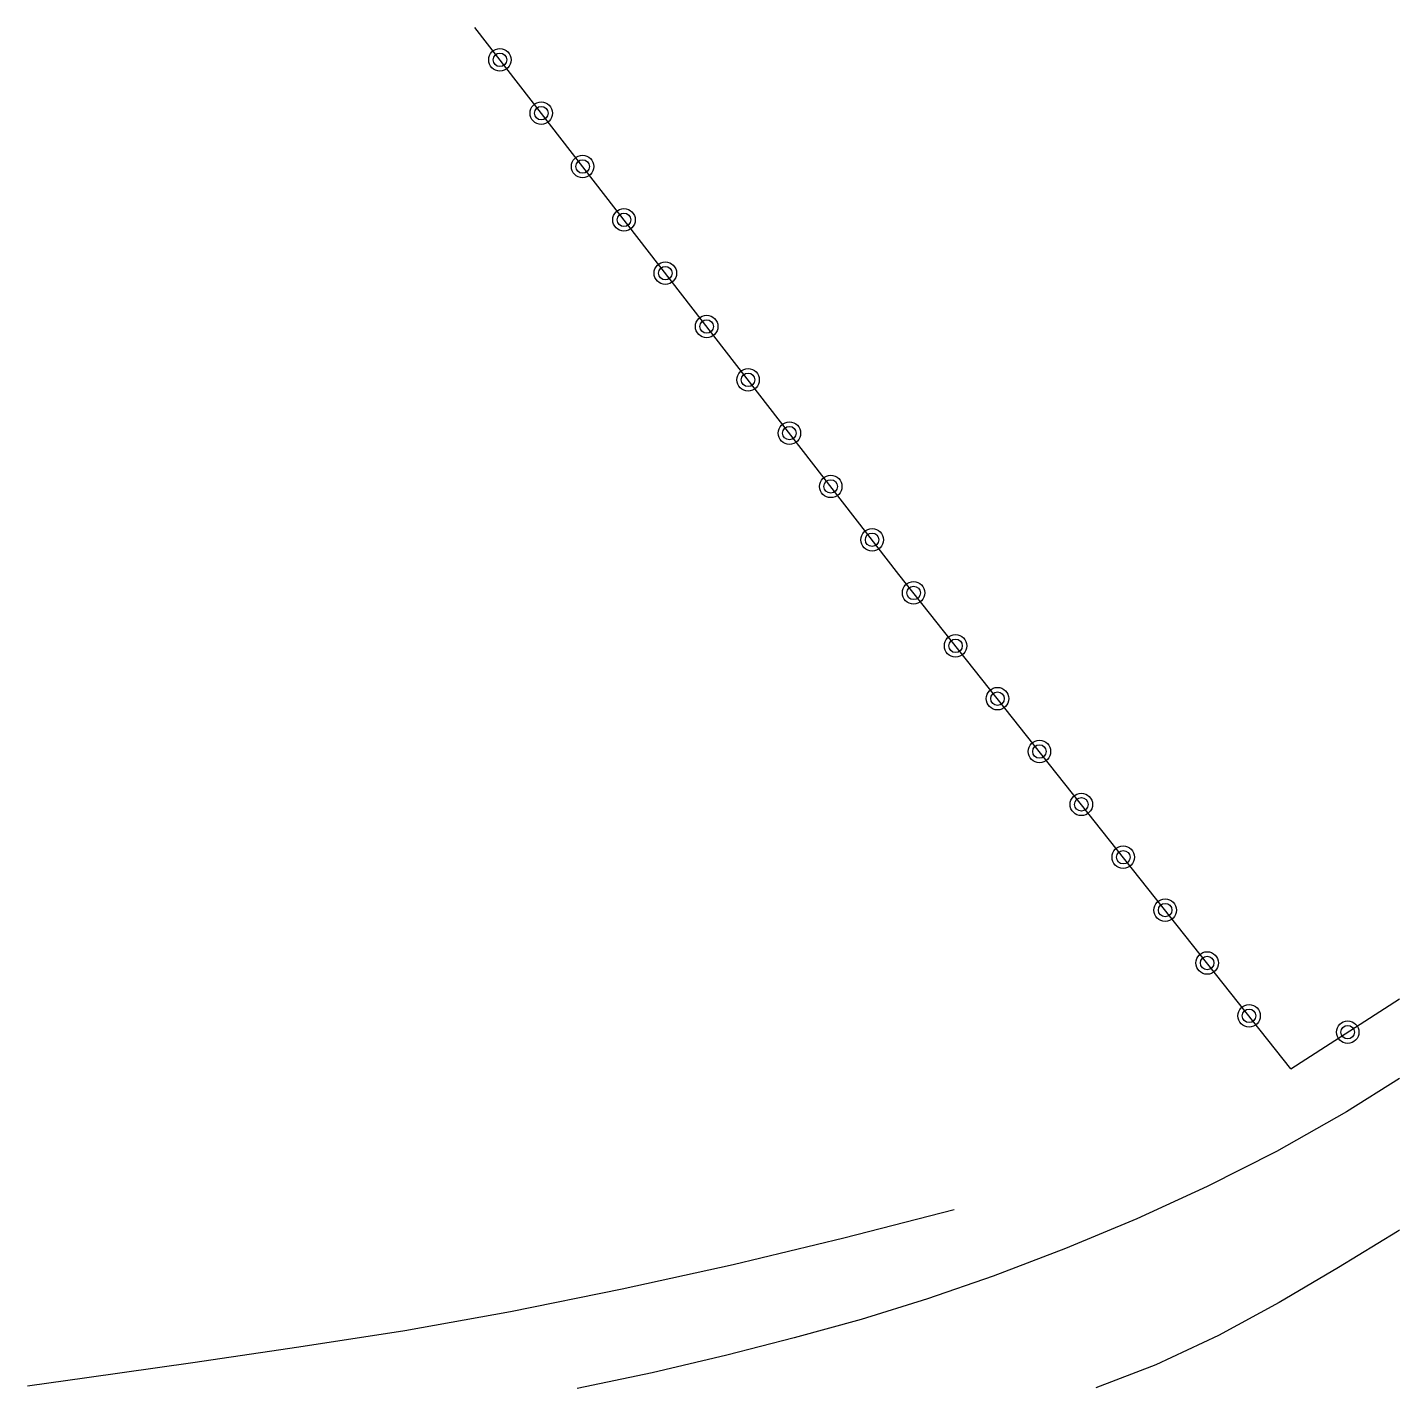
# Model space of a CAD drawing. Header units: millimetres. Extents: x 140000 to 141000, y 143000 to 144000.
# Drawn here: x 140969.49 to 141000, y 143532.13 to 143562.25 of the extents above; entities that cross this region are included whole.
import ezdxf

# ---------------------------------------------------------------- set-up
doc = ezdxf.new("R2010")
doc.units = ezdxf.units.MM
doc.layers.get('0').update_dxf_attribs({"linetype": 'CONTINUOUS'})
for name, color, linetype in [('W0008', 7, 'CONTINUOUS'), ('W0211', 2, 'CONTINUOUS'), ('W0323', 7, 'CONTINUOUS')]:
    doc.layers.add(name, color=color, linetype=linetype)

# ---------------------------------------------------------------- blocks, each defined once
blk = doc.blocks.new('t323o')
at = {"color": 0, "linetype": 'Continuous'}
for radius in [0.25, 0.15]:
    blk.add_circle((0, 0), radius, dxfattribs=at)

msp = doc.modelspace()

# ---------------------------------------------------------------- linework, layer by layer
at = {"layer": 'W0008'}
for points in [[(141000, 143538.889), (140998.818, 143538.149), (140997.261, 143537.266), (140995.726, 143536.487), (140994.161, 143535.769), (140992.573, 143535.105), (140990.966, 143534.49), (140989.505, 143533.986), (140988.028, 143533.533), (140986.539, 143533.121), (140985.044, 143532.736), (140983.384, 143532.345), (140981.714, 143531.995)], [(141000, 143535.517), (140999.952, 143535.486), (140998.646, 143534.686), (140997.325, 143533.905), (140995.974, 143533.174), (140994.581, 143532.525), (140993.246, 143532.014)]]:
    msp.add_lwpolyline(points, dxfattribs=at)
at = {"layer": 'W0211'}
msp.add_lwpolyline([(140990.096, 143535.969), (140987.646, 143535.336), (140985.186, 143534.748), (140982.715, 143534.203), (140980.235, 143533.702), (140977.887, 143533.281), (140975.531, 143532.911), (140973.171, 143532.569), (140970.811, 143532.232), (140969.494, 143532.05)], dxfattribs=at)
at = {"layer": 'W0323'}
for points in [[(140997.586, 143539.104), (140988.87, 143550.092), (140979.44, 143562.25)], [(140997.586, 143539.104), (141000, 143540.66)]]:
    msp.add_lwpolyline(points, dxfattribs=at)

# ---------------------------------------------------------------- block references
for p, rotation in [((140979.999, 143561.53), 127.7976580922888), ((140980.918, 143560.344), 127.7976580922888), ((140981.837, 143559.159), 127.7976580922888), ((140982.757, 143557.974), 127.7976580922888), ((140983.676, 143556.789), 127.7976580922888), ((140984.595, 143555.603), 127.7976580922888), ((140985.515, 143554.418), 127.7976580922888), ((140986.434, 143553.233), 127.7976580922888), ((140987.353, 143552.048), 127.7976580922888), ((140988.273, 143550.862), 127.7976580922888), ((140989.196, 143549.681), 128.4224701837509), ((140990.129, 143548.505), 128.4224701837509), ((140991.061, 143547.33), 128.4224701837509), ((140991.993, 143546.155), 128.4224701837509), ((140992.925, 143544.98), 128.4224701837509), ((140993.857, 143543.805), 128.4224701837509), ((140994.789, 143542.63), 128.4224701837509), ((140995.722, 143541.454), 128.4224701837509), ((140996.654, 143540.279), 128.4224701837509), ((140998.847, 143539.917), 32.80680937988834)]:
    msp.add_blockref('t323o', p, dxfattribs=dict(at, rotation=rotation))

doc.saveas('drawing.dxf')
